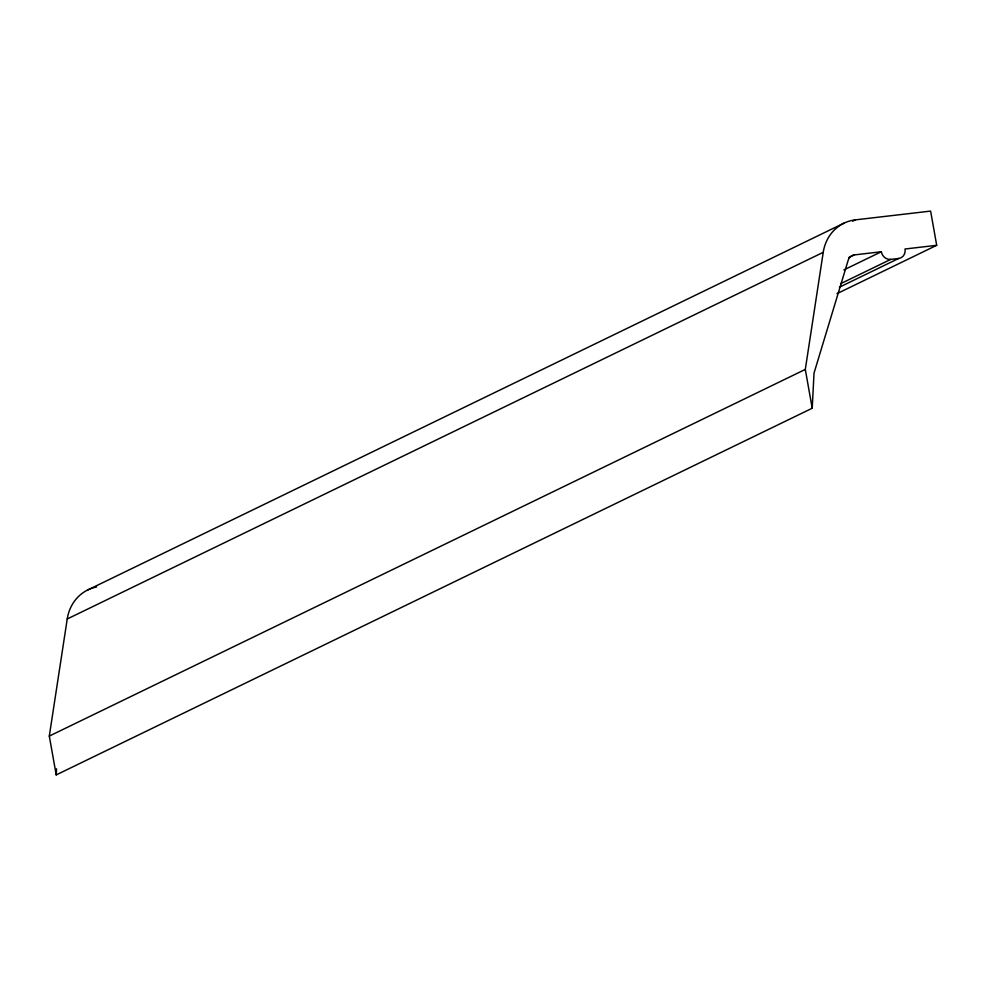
<?xml version="1.0" encoding="UTF-8"?>
<svg xmlns="http://www.w3.org/2000/svg" width="986" height="986" viewBox="0 0 986 986"><rect width="100%" height="100%" fill="white"/><g stroke="black" fill="none" stroke-linecap="round" stroke-linejoin="round"><path stroke-width="1.48" d="M852.705 221.172L855.404 219.866L930.611 211.09L936.7 245.304L905.037 249.002A8.763 7.888 64.1 0 1 898.653 258.468L890.728 259.392A8.763 7.888 64.1 0 1 881.299 251.763L854.357 254.906A8.763 7.888 64.1 0 0 848.194 260.218L814.029 373.102L812.217 408.229L56.214 774.91L56.535 768.797M56.214 774.91L49.3 736.086L67.233 618.986A43.815 39.428 64.1 0 1 96.566 586.978M812.217 408.229L805.303 369.417L823.236 252.317A43.815 39.428 64.1 0 1 855.404 219.866M88.124 589.776L844.127 223.095M67.233 618.986L823.236 252.317M848.823 257.592L854.357 254.906M843.905 269.893L881.299 251.763M840.701 283.66L890.728 259.392M839.394 287.209L898.653 258.468M837.003 293.655L936.7 245.304M49.3 736.086L805.303 369.417"/></g></svg>
